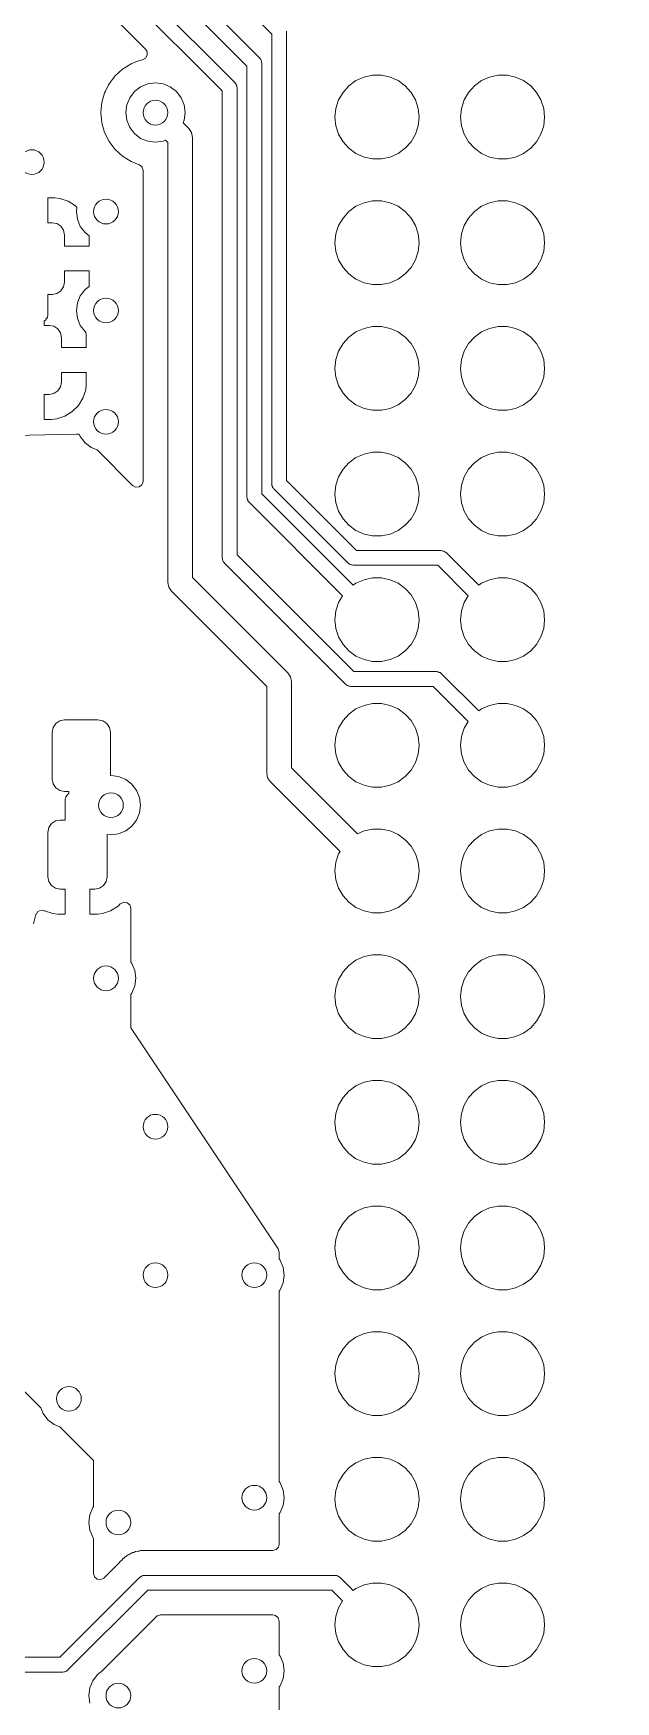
# Model space of a CAD drawing. Header units: millimetres. Extents: x 0 to 594, y 0 to 420.
# Drawn here: x 468.1 to 491.6, y 209 to 276.4 of the extents above; entities that cross this region are included whole.
import ezdxf

# ---------------------------------------------------------------- set-up
doc = ezdxf.new("R2010")
doc.units = ezdxf.units.MM
doc.linetypes.add('K5LT32768', pattern=[0])
picture_1 = doc.add_image_def('image2.png', size_in_pixel=(1000, 1000))

msp = doc.modelspace()

# ---------------------------------------------------------------- linework, layer by layer
at = {"color": 7, "linetype": 'K5LT32768', "lineweight": 18}
for p, q in [((477.225, 275.429), (471.225, 281.429)), ((472.189, 281.916), (477.713, 276.392)), ((470.889, 280.916), (476.713, 275.092)), ((476.225, 274.429), (471.125, 279.529)), ((470.789, 279.016), (475.713, 274.092)), ((472.614, 275.776), (470.447, 277.943)), ((477.713, 276.392), (477.713, 258.216)), ((478.313, 258.341), (478.313, 276.516)), ((471.681, 274.98), (472.028, 275.195)), ((472.028, 275.195), (472.218, 275.269)), ((472.218, 275.269), (472.408, 275.343)), ((472.408, 275.343), (472.484, 275.357)), ((472.484, 275.357), (472.609, 275.42)), ((472.609, 275.42), (472.679, 275.541)), ((472.673, 275.68), (472.614, 275.776)), ((472.679, 275.541), (472.673, 275.68)), ((477.245, 275.394), (477.225, 275.429)), ((477.273, 275.366), (477.245, 275.394)), ((477.283, 275.328), (477.273, 275.366)), ((477.303, 275.294), (477.283, 275.328)), ((477.303, 275.255), (477.303, 275.294)), ((477.313, 275.216), (477.303, 275.255)), ((477.313, 257.801), (477.313, 275.216)), ((471.134, 274.38), (471.38, 274.706)), ((471.38, 274.706), (471.681, 274.98)), ((476.713, 275.092), (476.713, 257.676)), ((481.448, 274.653), (481.123, 274.509)), ((481.796, 274.727), (481.448, 274.653)), ((482.151, 274.727), (481.796, 274.727)), ((482.499, 274.653), (482.151, 274.727)), ((482.823, 274.509), (482.499, 274.653)), ((486.528, 274.653), (486.203, 274.509)), ((486.876, 274.727), (486.528, 274.653)), ((487.231, 274.727), (486.876, 274.727)), ((487.579, 274.653), (487.231, 274.727)), ((487.903, 274.509), (487.579, 274.653)), ((470.84, 273.623), (470.952, 274.015)), ((470.952, 274.015), (470.987, 274.086)), ((470.987, 274.086), (471.115, 274.343)), ((471.115, 274.343), (471.134, 274.38)), ((472.165, 274.065), (471.974, 273.816)), ((472.413, 274.256), (472.165, 274.065)), ((472.703, 274.376), (472.413, 274.256)), ((473.013, 274.416), (472.703, 274.376)), ((473.324, 274.376), (473.013, 274.416)), ((473.613, 274.256), (473.324, 274.376)), ((473.862, 274.065), (473.613, 274.256)), ((474.052, 273.816), (473.862, 274.065)), ((475.713, 274.092), (475.713, 255.216)), ((476.245, 274.394), (476.225, 274.429)), ((476.273, 274.366), (476.245, 274.394)), ((476.283, 274.328), (476.273, 274.366)), ((476.303, 274.294), (476.283, 274.328)), ((476.303, 274.255), (476.303, 274.294)), ((476.313, 274.216), (476.303, 274.255)), ((476.313, 255.341), (476.313, 274.216)), ((480.598, 274.036), (480.42, 273.728)), ((480.836, 274.3), (480.598, 274.036)), ((481.123, 274.509), (480.836, 274.3)), ((483.111, 274.3), (482.823, 274.509)), ((483.349, 274.036), (483.111, 274.3)), ((483.526, 273.728), (483.349, 274.036)), ((485.678, 274.036), (485.5, 273.728)), ((485.916, 274.3), (485.678, 274.036)), ((486.203, 274.509), (485.916, 274.3)), ((488.191, 274.3), (487.903, 274.509)), ((488.429, 274.036), (488.191, 274.3)), ((488.606, 273.728), (488.429, 274.036)), ((470.803, 273.216), (470.84, 273.623)), ((470.84, 272.81), (470.803, 273.216)), ((471.854, 273.527), (471.813, 273.216)), ((471.813, 273.216), (471.854, 272.906)), ((471.974, 273.816), (471.854, 273.527)), ((474.172, 273.527), (474.052, 273.816)), ((474.213, 273.216), (474.172, 273.527)), ((474.172, 272.906), (474.213, 273.216)), ((480.31, 273.39), (480.273, 273.036)), ((480.42, 273.728), (480.31, 273.39)), ((483.636, 273.39), (483.526, 273.728)), ((483.673, 273.036), (483.636, 273.39)), ((485.39, 273.39), (485.353, 273.036)), ((485.5, 273.728), (485.39, 273.39)), ((488.716, 273.39), (488.606, 273.728)), ((488.753, 273.036), (488.716, 273.39)), ((470.952, 272.418), (470.84, 272.81)), ((471.854, 272.906), (471.974, 272.616)), ((471.974, 272.616), (472.165, 272.368)), ((474.131, 272.806), (474.172, 272.906)), ((474.367, 272.57), (474.131, 272.806)), ((474.475, 272.408), (474.367, 272.57)), ((480.273, 273.036), (480.31, 272.683)), ((480.31, 272.683), (480.42, 272.345)), ((483.526, 272.345), (483.636, 272.683)), ((483.636, 272.683), (483.673, 273.036)), ((485.353, 273.036), (485.39, 272.683)), ((485.39, 272.683), (485.5, 272.345)), ((488.606, 272.345), (488.716, 272.683)), ((488.716, 272.683), (488.753, 273.036)), ((471.134, 272.053), (470.952, 272.418)), ((471.38, 271.727), (471.134, 272.053)), ((472.165, 272.368), (472.413, 272.177)), ((472.413, 272.177), (472.703, 272.057)), ((472.703, 272.057), (473.013, 272.016)), ((473.013, 272.016), (473.324, 272.057)), ((473.324, 272.057), (473.424, 272.099)), ((473.424, 272.099), (473.513, 272.009)), ((473.513, 272.009), (473.513, 254.216)), ((474.513, 272.216), (474.475, 272.408)), ((474.513, 254.424), (474.513, 272.216)), ((480.42, 272.345), (480.598, 272.037)), ((480.598, 272.037), (480.836, 271.773)), ((483.111, 271.773), (483.349, 272.037)), ((483.349, 272.037), (483.526, 272.345)), ((485.5, 272.345), (485.678, 272.037)), ((485.678, 272.037), (485.916, 271.773)), ((488.191, 271.773), (488.429, 272.037)), ((488.429, 272.037), (488.606, 272.345)), ((471.681, 271.453), (471.38, 271.727)), ((472.028, 271.238), (471.681, 271.453)), ((472.354, 271.112), (472.028, 271.238)), ((480.836, 271.773), (481.123, 271.564)), ((481.123, 271.564), (481.448, 271.42)), ((481.448, 271.42), (481.796, 271.346)), ((481.796, 271.346), (482.151, 271.346)), ((482.151, 271.346), (482.499, 271.42)), ((482.499, 271.42), (482.823, 271.564)), ((482.823, 271.564), (483.111, 271.773)), ((485.916, 271.773), (486.203, 271.564)), ((486.203, 271.564), (486.528, 271.42)), ((486.528, 271.42), (486.876, 271.346)), ((486.876, 271.346), (487.231, 271.346)), ((487.231, 271.346), (487.579, 271.42)), ((487.579, 271.42), (487.903, 271.564)), ((487.903, 271.564), (488.191, 271.773)), ((472.367, 271.106), (472.354, 271.112)), ((472.473, 271.014), (472.367, 271.106)), ((472.512, 270.88), (472.473, 271.014)), ((472.512, 267.816), (472.512, 270.88)), ((468.663, 268.766), (468.663, 269.766)), ((468.663, 269.766), (468.938, 269.766)), ((468.938, 269.766), (469.144, 269.746)), ((469.144, 269.746), (469.476, 269.635)), ((469.476, 269.635), (469.775, 269.451)), ((469.775, 269.451), (469.836, 269.39)), ((469.836, 269.39), (469.813, 269.216)), ((469.813, 269.216), (469.854, 268.906)), ((480.836, 269.22), (480.598, 268.956)), ((481.123, 269.429), (480.836, 269.22)), ((481.448, 269.573), (481.123, 269.429)), ((481.796, 269.647), (481.448, 269.573)), ((482.151, 269.647), (481.796, 269.647)), ((482.499, 269.573), (482.151, 269.647)), ((482.823, 269.429), (482.499, 269.573)), ((483.111, 269.22), (482.823, 269.429)), ((483.349, 268.956), (483.111, 269.22)), ((485.916, 269.22), (485.678, 268.956)), ((486.203, 269.429), (485.916, 269.22)), ((486.528, 269.573), (486.203, 269.429)), ((486.876, 269.647), (486.528, 269.573)), ((487.231, 269.647), (486.876, 269.647)), ((487.579, 269.573), (487.231, 269.647)), ((487.903, 269.429), (487.579, 269.573)), ((488.191, 269.22), (487.903, 269.429)), ((488.429, 268.956), (488.191, 269.22)), ((468.838, 268.766), (468.663, 268.766)), ((469.03, 268.728), (468.838, 268.766)), ((469.192, 268.62), (469.03, 268.728)), ((469.3, 268.458), (469.192, 268.62)), ((469.338, 268.266), (469.3, 268.458)), ((469.854, 268.906), (469.974, 268.616)), ((469.974, 268.616), (470.165, 268.368)), ((480.42, 268.648), (480.31, 268.31)), ((480.598, 268.956), (480.42, 268.648)), ((483.526, 268.648), (483.349, 268.956)), ((483.636, 268.31), (483.526, 268.648)), ((485.5, 268.648), (485.39, 268.31)), ((485.678, 268.956), (485.5, 268.648)), ((488.606, 268.648), (488.429, 268.956)), ((488.716, 268.31), (488.606, 268.648)), ((469.338, 267.816), (469.338, 268.266)), ((470.338, 267.816), (469.338, 267.816)), ((470.165, 268.368), (470.338, 268.235)), ((470.338, 268.235), (470.338, 267.816)), ((472.512, 266.816), (472.512, 267.816)), ((480.31, 268.31), (480.273, 267.956)), ((480.273, 267.956), (480.31, 267.603)), ((483.673, 267.956), (483.636, 268.31)), ((483.636, 267.603), (483.673, 267.956)), ((485.39, 268.31), (485.353, 267.956)), ((485.353, 267.956), (485.39, 267.603)), ((488.753, 267.956), (488.716, 268.31)), ((488.716, 267.603), (488.753, 267.956)), ((480.31, 267.603), (480.42, 267.265)), ((480.42, 267.265), (480.598, 266.957)), ((483.349, 266.957), (483.526, 267.265)), ((483.526, 267.265), (483.636, 267.603)), ((485.39, 267.603), (485.5, 267.265)), ((485.5, 267.265), (485.678, 266.957)), ((488.429, 266.957), (488.606, 267.265)), ((488.606, 267.265), (488.716, 267.603)), ((469.338, 266.366), (469.338, 266.816)), ((469.338, 266.816), (470.338, 266.816)), ((470.338, 266.816), (470.338, 266.267)), ((472.512, 262.716), (472.512, 266.816)), ((480.598, 266.957), (480.836, 266.693)), ((480.836, 266.693), (481.123, 266.484)), ((481.123, 266.484), (481.448, 266.34)), ((482.499, 266.34), (482.823, 266.484)), ((482.823, 266.484), (483.111, 266.693)), ((483.111, 266.693), (483.349, 266.957)), ((485.678, 266.957), (485.916, 266.693)), ((485.916, 266.693), (486.203, 266.484)), ((486.203, 266.484), (486.528, 266.34)), ((487.579, 266.34), (487.903, 266.484)), ((487.903, 266.484), (488.191, 266.693)), ((488.191, 266.693), (488.429, 266.957)), ((468.663, 265.034), (468.663, 265.866)), ((468.663, 265.866), (468.838, 265.866)), ((468.838, 265.866), (469.03, 265.905)), ((469.03, 265.905), (469.192, 266.013)), ((469.192, 266.013), (469.3, 266.175)), ((469.3, 266.175), (469.338, 266.366)), ((469.974, 265.816), (469.854, 265.527)), ((470.165, 266.065), (469.974, 265.816)), ((470.331, 266.192), (470.165, 266.065)), ((470.338, 266.267), (470.331, 266.192)), ((481.448, 266.34), (481.796, 266.266)), ((481.796, 266.266), (482.151, 266.266)), ((482.151, 266.266), (482.499, 266.34)), ((486.528, 266.34), (486.876, 266.266)), ((486.876, 266.266), (487.231, 266.266)), ((487.231, 266.266), (487.579, 266.34)), ((469.854, 265.527), (469.813, 265.216)), ((469.813, 265.216), (469.854, 264.906)), ((468.513, 264.786), (468.586, 264.859)), ((468.513, 264.616), (468.513, 264.786)), ((468.713, 264.616), (468.513, 264.616)), ((468.582, 264.863), (468.641, 264.931)), ((468.586, 264.859), (468.582, 264.863)), ((468.641, 264.931), (468.663, 265.034)), ((468.905, 264.578), (468.713, 264.616)), ((469.067, 264.47), (468.905, 264.578)), ((469.175, 264.308), (469.067, 264.47)), ((469.854, 264.906), (469.974, 264.616)), ((469.974, 264.616), (470.165, 264.368)), ((481.448, 264.493), (481.123, 264.349)), ((481.796, 264.567), (481.448, 264.493)), ((482.151, 264.567), (481.796, 264.567)), ((482.499, 264.493), (482.151, 264.567)), ((482.823, 264.349), (482.499, 264.493)), ((486.528, 264.493), (486.203, 264.349)), ((486.876, 264.567), (486.528, 264.493)), ((487.231, 264.567), (486.876, 264.567)), ((487.579, 264.493), (487.231, 264.567)), ((487.903, 264.349), (487.579, 264.493)), ((469.213, 264.116), (469.175, 264.308)), ((469.213, 263.716), (469.213, 264.116)), ((470.165, 264.368), (470.201, 264.34)), ((470.201, 264.34), (470.213, 264.216)), ((470.213, 264.216), (470.213, 263.716)), ((480.598, 263.876), (480.42, 263.568)), ((480.836, 264.14), (480.598, 263.876)), ((481.123, 264.349), (480.836, 264.14)), ((483.111, 264.14), (482.823, 264.349)), ((483.349, 263.876), (483.111, 264.14)), ((483.526, 263.568), (483.349, 263.876)), ((485.678, 263.876), (485.5, 263.568)), ((485.916, 264.14), (485.678, 263.876)), ((486.203, 264.349), (485.916, 264.14)), ((488.191, 264.14), (487.903, 264.349)), ((488.429, 263.876), (488.191, 264.14)), ((488.606, 263.568), (488.429, 263.876)), ((470.213, 263.716), (469.213, 263.716)), ((480.31, 263.23), (480.273, 262.876)), ((480.42, 263.568), (480.31, 263.23)), ((483.636, 263.23), (483.526, 263.568)), ((483.673, 262.876), (483.636, 263.23)), ((485.39, 263.23), (485.353, 262.876)), ((485.5, 263.568), (485.39, 263.23)), ((488.716, 263.23), (488.606, 263.568)), ((488.753, 262.876), (488.716, 263.23)), ((469.213, 262.316), (469.213, 262.716)), ((469.213, 262.716), (470.213, 262.716)), ((470.213, 262.716), (470.213, 262.217)), ((472.512, 258.316), (472.512, 262.716)), ((480.273, 262.876), (480.31, 262.523)), ((480.31, 262.523), (480.42, 262.185)), ((483.526, 262.185), (483.636, 262.523)), ((483.636, 262.523), (483.673, 262.876)), ((485.353, 262.876), (485.39, 262.523)), ((485.39, 262.523), (485.5, 262.185)), ((488.606, 262.185), (488.716, 262.523)), ((488.716, 262.523), (488.753, 262.876)), ((468.513, 260.816), (468.513, 261.816)), ((468.513, 261.816), (468.713, 261.816)), ((468.713, 261.816), (468.905, 261.855)), ((468.905, 261.855), (469.067, 261.963)), ((469.067, 261.963), (469.175, 262.125)), ((469.175, 262.125), (469.213, 262.316)), ((470.192, 262.011), (470.082, 261.678)), ((470.213, 262.217), (470.192, 262.011)), ((480.42, 262.185), (480.598, 261.877)), ((480.598, 261.877), (480.836, 261.613)), ((483.111, 261.613), (483.349, 261.877)), ((483.349, 261.877), (483.526, 262.185)), ((485.5, 262.185), (485.678, 261.877)), ((485.678, 261.877), (485.916, 261.613)), ((488.191, 261.613), (488.429, 261.877)), ((488.429, 261.877), (488.606, 262.185)), ((469.65, 261.132), (469.351, 260.948)), ((469.898, 261.38), (469.65, 261.132)), ((470.082, 261.678), (469.898, 261.38)), ((480.836, 261.613), (481.123, 261.404)), ((481.123, 261.404), (481.448, 261.26)), ((481.448, 261.26), (481.796, 261.186)), ((481.796, 261.186), (482.151, 261.186)), ((482.151, 261.186), (482.499, 261.26)), ((482.499, 261.26), (482.823, 261.404)), ((482.823, 261.404), (483.111, 261.613)), ((485.916, 261.613), (486.203, 261.404)), ((486.203, 261.404), (486.528, 261.26)), ((486.528, 261.26), (486.876, 261.186)), ((486.876, 261.186), (487.231, 261.186)), ((487.231, 261.186), (487.579, 261.26)), ((487.579, 261.26), (487.903, 261.404)), ((487.903, 261.404), (488.191, 261.613)), ((468.813, 260.816), (468.513, 260.816)), ((469.019, 260.837), (468.813, 260.816)), ((469.351, 260.948), (469.019, 260.837)), ((465.784, 260.135), (469.817, 260.213)), ((469.817, 260.213), (469.933, 260.215)), ((469.933, 260.215), (469.974, 260.116)), ((469.974, 260.116), (470.165, 259.868)), ((470.165, 259.868), (470.413, 259.677)), ((470.413, 259.677), (470.651, 259.579)), ((470.651, 259.579), (472.089, 258.141)), ((480.836, 259.06), (480.598, 258.796)), ((481.123, 259.269), (480.836, 259.06)), ((481.448, 259.413), (481.123, 259.269)), ((481.796, 259.487), (481.448, 259.413)), ((482.151, 259.487), (481.796, 259.487)), ((482.499, 259.413), (482.151, 259.487)), ((482.823, 259.269), (482.499, 259.413)), ((483.111, 259.06), (482.823, 259.269)), ((483.349, 258.796), (483.111, 259.06)), ((485.916, 259.06), (485.678, 258.796)), ((486.203, 259.269), (485.916, 259.06)), ((486.528, 259.413), (486.203, 259.269)), ((486.876, 259.487), (486.528, 259.413)), ((487.231, 259.487), (486.876, 259.487)), ((487.579, 259.413), (487.231, 259.487)), ((487.903, 259.269), (487.579, 259.413)), ((488.191, 259.06), (487.903, 259.269)), ((488.429, 258.796), (488.191, 259.06)), ((481.138, 255.516), (478.313, 258.341)), ((480.42, 258.488), (480.31, 258.15)), ((480.598, 258.796), (480.42, 258.488)), ((483.526, 258.488), (483.349, 258.796)), ((483.636, 258.15), (483.526, 258.488)), ((485.5, 258.488), (485.39, 258.15)), ((485.678, 258.796), (485.5, 258.488)), ((488.606, 258.488), (488.429, 258.796)), ((488.716, 258.15), (488.606, 258.488)), ((472.089, 258.141), (472.212, 258.074)), ((472.212, 258.074), (472.351, 258.084)), ((472.351, 258.084), (472.463, 258.168)), ((472.463, 258.168), (472.512, 258.299)), ((472.512, 258.299), (472.512, 258.316)), ((476.713, 257.676), (476.723, 257.638)), ((481.009, 254.105), (477.313, 257.801)), ((477.713, 258.216), (477.723, 258.178)), ((477.723, 258.178), (477.723, 258.139)), ((477.723, 258.139), (477.743, 258.105)), ((477.743, 258.105), (477.753, 258.066)), ((477.753, 258.066), (477.781, 258.039)), ((477.781, 258.039), (477.801, 258.004)), ((477.801, 258.004), (480.801, 255.004)), ((480.31, 258.15), (480.273, 257.796)), ((480.273, 257.796), (480.31, 257.443)), ((483.673, 257.796), (483.636, 258.15)), ((483.636, 257.443), (483.673, 257.796)), ((485.39, 258.15), (485.353, 257.796)), ((485.353, 257.796), (485.39, 257.443)), ((488.753, 257.796), (488.716, 258.15)), ((488.716, 257.443), (488.753, 257.796)), ((476.723, 257.638), (476.723, 257.599)), ((476.723, 257.599), (476.743, 257.565)), ((476.743, 257.565), (476.753, 257.526)), ((476.753, 257.526), (476.781, 257.499)), ((476.781, 257.499), (476.801, 257.464)), ((476.801, 257.464), (480.58, 253.685)), ((480.31, 257.443), (480.42, 257.105)), ((480.42, 257.105), (480.598, 256.797)), ((483.349, 256.797), (483.526, 257.105)), ((483.526, 257.105), (483.636, 257.443)), ((485.39, 257.443), (485.5, 257.105)), ((485.5, 257.105), (485.678, 256.797)), ((488.429, 256.797), (488.606, 257.105)), ((488.606, 257.105), (488.716, 257.443)), ((480.598, 256.797), (480.836, 256.533)), ((480.836, 256.533), (481.123, 256.324)), ((481.123, 256.324), (481.448, 256.18)), ((482.499, 256.18), (482.823, 256.324)), ((482.823, 256.324), (483.111, 256.533)), ((483.111, 256.533), (483.349, 256.797)), ((485.678, 256.797), (485.916, 256.533)), ((485.916, 256.533), (486.203, 256.324)), ((486.203, 256.324), (486.528, 256.18)), ((487.579, 256.18), (487.903, 256.324)), ((487.903, 256.324), (488.191, 256.533)), ((488.191, 256.533), (488.429, 256.797)), ((481.448, 256.18), (481.796, 256.106)), ((481.796, 256.106), (482.151, 256.106)), ((482.151, 256.106), (482.499, 256.18)), ((486.528, 256.18), (486.876, 256.106)), ((486.876, 256.106), (487.231, 256.106)), ((487.231, 256.106), (487.579, 256.18)), ((475.713, 255.216), (475.723, 255.178)), ((475.723, 255.178), (475.723, 255.139)), ((475.723, 255.139), (475.743, 255.105)), ((475.743, 255.105), (475.753, 255.066)), ((475.753, 255.066), (475.781, 255.039)), ((475.781, 255.039), (475.801, 255.004)), ((475.801, 255.004), (480.701, 250.104)), ((481.038, 250.616), (476.313, 255.341)), ((480.801, 255.004), (480.835, 254.985)), ((480.835, 254.985), (480.863, 254.957)), ((484.553, 255.516), (481.138, 255.516)), ((484.591, 255.506), (484.553, 255.516)), ((484.631, 255.506), (484.591, 255.506)), ((484.665, 255.487), (484.631, 255.506)), ((484.703, 255.476), (484.665, 255.487)), ((484.731, 255.448), (484.703, 255.476)), ((484.765, 255.429), (484.731, 255.448)), ((486.089, 254.105), (484.765, 255.429)), ((478.367, 250.57), (474.513, 254.424)), ((480.863, 254.957), (480.901, 254.946)), ((480.901, 254.946), (480.936, 254.927)), ((480.936, 254.927), (480.975, 254.927)), ((480.975, 254.927), (481.013, 254.916)), ((481.013, 254.916), (484.429, 254.916)), ((481.448, 254.333), (481.123, 254.189)), ((481.796, 254.407), (481.448, 254.333)), ((482.151, 254.407), (481.796, 254.407)), ((482.499, 254.333), (482.151, 254.407)), ((482.823, 254.189), (482.499, 254.333)), ((484.429, 254.916), (485.66, 253.685)), ((486.528, 254.333), (486.203, 254.189)), ((486.876, 254.407), (486.528, 254.333)), ((487.231, 254.407), (486.876, 254.407)), ((487.579, 254.333), (487.231, 254.407)), ((487.903, 254.189), (487.579, 254.333)), ((473.513, 254.216), (473.551, 254.025)), ((473.551, 254.025), (473.66, 253.863)), ((473.66, 253.863), (477.513, 250.009)), ((480.58, 253.685), (480.42, 253.408)), ((481.123, 254.189), (481.009, 254.105)), ((483.111, 253.98), (482.823, 254.189)), ((483.349, 253.716), (483.111, 253.98)), ((483.526, 253.408), (483.349, 253.716)), ((485.66, 253.685), (485.5, 253.408)), ((486.203, 254.189), (486.089, 254.105)), ((488.191, 253.98), (487.903, 254.189)), ((488.429, 253.716), (488.191, 253.98)), ((488.606, 253.408), (488.429, 253.716)), ((480.31, 253.07), (480.273, 252.716)), ((480.42, 253.408), (480.31, 253.07)), ((483.636, 253.07), (483.526, 253.408)), ((483.673, 252.716), (483.636, 253.07)), ((485.39, 253.07), (485.353, 252.716)), ((485.5, 253.408), (485.39, 253.07)), ((488.716, 253.07), (488.606, 253.408)), ((488.753, 252.716), (488.716, 253.07)), ((480.273, 252.716), (480.31, 252.363)), ((480.31, 252.363), (480.42, 252.025)), ((483.526, 252.025), (483.636, 252.363)), ((483.636, 252.363), (483.673, 252.716)), ((485.353, 252.716), (485.39, 252.363)), ((485.39, 252.363), (485.5, 252.025)), ((488.606, 252.025), (488.716, 252.363)), ((488.716, 252.363), (488.753, 252.716)), ((480.42, 252.025), (480.598, 251.717)), ((480.598, 251.717), (480.836, 251.453)), ((483.111, 251.453), (483.349, 251.717)), ((483.349, 251.717), (483.526, 252.025)), ((485.5, 252.025), (485.678, 251.717)), ((485.678, 251.717), (485.916, 251.453)), ((488.191, 251.453), (488.429, 251.717)), ((488.429, 251.717), (488.606, 252.025)), ((480.836, 251.453), (481.123, 251.244)), ((481.123, 251.244), (481.448, 251.1)), ((481.448, 251.1), (481.796, 251.026)), ((481.796, 251.026), (482.151, 251.026)), ((482.151, 251.026), (482.499, 251.1)), ((482.499, 251.1), (482.823, 251.244)), ((482.823, 251.244), (483.111, 251.453)), ((485.916, 251.453), (486.203, 251.244)), ((486.203, 251.244), (486.528, 251.1)), ((486.528, 251.1), (486.876, 251.026)), ((486.876, 251.026), (487.231, 251.026)), ((487.231, 251.026), (487.579, 251.1)), ((487.579, 251.1), (487.903, 251.244)), ((487.903, 251.244), (488.191, 251.453)), ((478.475, 250.408), (478.367, 250.57)), ((478.513, 250.216), (478.475, 250.408)), ((484.373, 250.616), (481.038, 250.616)), ((484.411, 250.606), (484.373, 250.616)), ((484.451, 250.606), (484.411, 250.606)), ((484.485, 250.587), (484.451, 250.606)), ((484.523, 250.576), (484.485, 250.587)), ((484.551, 250.548), (484.523, 250.576)), ((484.585, 250.529), (484.551, 250.548)), ((486.089, 249.025), (484.585, 250.529)), ((477.513, 250.009), (477.513, 246.517)), ((478.513, 246.724), (478.513, 250.216)), ((480.701, 250.104), (480.735, 250.085)), ((480.735, 250.085), (480.763, 250.057)), ((480.763, 250.057), (480.801, 250.046)), ((480.801, 250.046), (480.836, 250.027)), ((480.836, 250.027), (480.875, 250.027)), ((480.875, 250.027), (480.913, 250.016)), ((480.913, 250.016), (484.249, 250.016)), ((484.249, 250.016), (485.66, 248.605)), ((480.836, 248.9), (480.598, 248.636)), ((481.123, 249.109), (480.836, 248.9)), ((481.448, 249.253), (481.123, 249.109)), ((481.796, 249.327), (481.448, 249.253)), ((482.151, 249.327), (481.796, 249.327)), ((482.499, 249.253), (482.151, 249.327)), ((482.823, 249.109), (482.499, 249.253)), ((483.111, 248.9), (482.823, 249.109)), ((483.349, 248.636), (483.111, 248.9)), ((486.203, 249.109), (486.089, 249.025)), ((486.528, 249.253), (486.203, 249.109)), ((486.876, 249.327), (486.528, 249.253)), ((487.231, 249.327), (486.876, 249.327)), ((487.579, 249.253), (487.231, 249.327)), ((487.903, 249.109), (487.579, 249.253)), ((488.191, 248.9), (487.903, 249.109)), ((488.429, 248.636), (488.191, 248.9)), ((468.876, 248.358), (468.838, 248.166)), ((468.985, 248.52), (468.876, 248.358)), ((469.147, 248.628), (468.985, 248.52)), ((469.338, 248.666), (469.147, 248.628)), ((470.688, 248.666), (469.338, 248.666)), ((470.88, 248.628), (470.688, 248.666)), ((471.042, 248.52), (470.88, 248.628)), ((471.15, 248.358), (471.042, 248.52)), ((471.188, 248.166), (471.15, 248.358)), ((480.42, 248.328), (480.31, 247.99)), ((480.598, 248.636), (480.42, 248.328)), ((483.526, 248.328), (483.349, 248.636)), ((483.636, 247.99), (483.526, 248.328)), ((485.5, 248.328), (485.39, 247.99)), ((485.66, 248.605), (485.5, 248.328)), ((488.606, 248.328), (488.429, 248.636)), ((488.716, 247.99), (488.606, 248.328)), ((468.838, 248.166), (468.838, 246.266)), ((471.188, 246.413), (471.188, 248.166)), ((480.31, 247.99), (480.273, 247.636)), ((480.273, 247.636), (480.31, 247.283)), ((483.673, 247.636), (483.636, 247.99)), ((483.636, 247.283), (483.673, 247.636)), ((485.39, 247.99), (485.353, 247.636)), ((485.353, 247.636), (485.39, 247.283)), ((488.753, 247.636), (488.716, 247.99)), ((488.716, 247.283), (488.753, 247.636)), ((480.31, 247.283), (480.42, 246.945)), ((480.42, 246.945), (480.598, 246.637)), ((483.349, 246.637), (483.526, 246.945)), ((483.526, 246.945), (483.636, 247.283)), ((485.39, 247.283), (485.5, 246.945)), ((485.5, 246.945), (485.678, 246.637)), ((488.429, 246.637), (488.606, 246.945)), ((488.606, 246.945), (488.716, 247.283)), ((468.838, 246.266), (468.876, 246.075)), ((471.213, 246.416), (471.188, 246.413)), ((471.524, 246.376), (471.213, 246.416)), ((471.813, 246.256), (471.524, 246.376)), ((472.062, 246.065), (471.813, 246.256)), ((477.513, 246.516), (477.551, 246.325)), ((477.551, 246.325), (477.66, 246.163)), ((481.182, 244.055), (478.513, 246.724)), ((480.598, 246.637), (480.836, 246.373)), ((480.836, 246.373), (481.123, 246.164)), ((482.823, 246.164), (483.111, 246.373)), ((483.111, 246.373), (483.349, 246.637)), ((485.678, 246.637), (485.916, 246.373)), ((485.916, 246.373), (486.203, 246.164)), ((487.903, 246.164), (488.191, 246.373)), ((488.191, 246.373), (488.429, 246.637)), ((468.876, 246.075), (468.985, 245.913)), ((468.985, 245.913), (469.147, 245.805)), ((469.147, 245.805), (469.338, 245.766)), ((469.338, 245.766), (469.513, 245.766)), ((469.386, 245.552), (469.363, 245.448)), ((469.445, 245.62), (469.386, 245.552)), ((469.513, 245.696), (469.441, 245.624)), ((469.441, 245.624), (469.445, 245.62)), ((469.513, 245.766), (469.513, 245.696)), ((472.252, 245.816), (472.062, 246.065)), ((472.372, 245.527), (472.252, 245.816)), ((472.413, 245.216), (472.372, 245.527)), ((477.66, 246.163), (480.477, 243.346)), ((481.123, 246.164), (481.448, 246.02)), ((481.448, 246.02), (481.796, 245.946)), ((481.796, 245.946), (482.151, 245.946)), ((482.151, 245.946), (482.499, 246.02)), ((482.499, 246.02), (482.823, 246.164)), ((486.203, 246.164), (486.528, 246.02)), ((486.528, 246.02), (486.876, 245.946)), ((486.876, 245.946), (487.231, 245.946)), ((487.231, 245.946), (487.579, 246.02)), ((487.579, 246.02), (487.903, 246.164)), ((469.363, 245.448), (469.363, 244.616)), ((472.252, 244.616), (472.372, 244.906)), ((472.372, 244.906), (472.413, 245.216)), ((468.701, 244.308), (468.663, 244.116)), ((468.81, 244.47), (468.701, 244.308)), ((468.972, 244.578), (468.81, 244.47)), ((469.163, 244.616), (468.972, 244.578)), ((469.363, 244.616), (469.163, 244.616)), ((471.524, 244.057), (471.813, 244.177)), ((471.813, 244.177), (472.062, 244.368)), ((472.062, 244.368), (472.252, 244.616)), ((481.448, 244.173), (481.182, 244.055)), ((481.796, 244.247), (481.448, 244.173)), ((482.151, 244.247), (481.796, 244.247)), ((482.499, 244.173), (482.151, 244.247)), ((482.823, 244.029), (482.499, 244.173)), ((486.528, 244.173), (486.203, 244.029)), ((486.876, 244.247), (486.528, 244.173)), ((487.231, 244.247), (486.876, 244.247)), ((487.579, 244.173), (487.231, 244.247)), ((487.903, 244.029), (487.579, 244.173)), ((468.663, 244.116), (468.663, 242.316)), ((471.063, 242.316), (471.063, 244.036)), ((471.063, 244.036), (471.213, 244.016)), ((471.213, 244.016), (471.524, 244.057)), ((483.111, 243.82), (482.823, 244.029)), ((483.349, 243.556), (483.111, 243.82)), ((483.526, 243.248), (483.349, 243.556)), ((485.678, 243.556), (485.5, 243.248)), ((485.916, 243.82), (485.678, 243.556)), ((486.203, 244.029), (485.916, 243.82)), ((488.191, 243.82), (487.903, 244.029)), ((488.429, 243.556), (488.191, 243.82)), ((488.606, 243.248), (488.429, 243.556)), ((480.31, 242.91), (480.273, 242.556)), ((480.42, 243.248), (480.31, 242.91)), ((480.477, 243.346), (480.42, 243.248)), ((483.636, 242.91), (483.526, 243.248)), ((483.673, 242.556), (483.636, 242.91)), ((485.39, 242.91), (485.353, 242.556)), ((485.5, 243.248), (485.39, 242.91)), ((488.716, 242.91), (488.606, 243.248)), ((488.753, 242.556), (488.716, 242.91)), ((468.663, 242.316), (468.701, 242.125)), ((471.025, 242.125), (471.063, 242.316)), ((480.273, 242.556), (480.31, 242.203)), ((480.31, 242.203), (480.42, 241.865)), ((483.526, 241.865), (483.636, 242.203)), ((483.636, 242.203), (483.673, 242.556)), ((485.353, 242.556), (485.39, 242.203)), ((485.39, 242.203), (485.5, 241.865)), ((488.606, 241.865), (488.716, 242.203)), ((488.716, 242.203), (488.753, 242.556)), ((468.701, 242.125), (468.81, 241.963)), ((468.81, 241.963), (468.972, 241.855)), ((468.972, 241.855), (469.163, 241.816)), ((469.163, 241.816), (469.363, 241.816)), ((469.363, 241.816), (469.363, 240.816)), ((470.363, 240.816), (470.363, 241.816)), ((470.363, 241.816), (470.563, 241.816)), ((470.563, 241.816), (470.755, 241.855)), ((470.755, 241.855), (470.917, 241.963)), ((470.917, 241.963), (471.025, 242.125)), ((480.42, 241.865), (480.598, 241.557)), ((480.598, 241.557), (480.836, 241.293)), ((483.111, 241.293), (483.349, 241.557)), ((483.349, 241.557), (483.526, 241.865)), ((485.5, 241.865), (485.678, 241.557)), ((485.678, 241.557), (485.916, 241.293)), ((488.191, 241.293), (488.429, 241.557)), ((488.429, 241.557), (488.606, 241.865)), ((468.182, 240.795), (468.181, 240.791)), ((468.258, 240.912), (468.182, 240.795)), ((468.386, 240.969), (468.258, 240.912)), ((468.511, 240.95), (468.386, 240.969)), ((468.523, 240.948), (468.511, 240.952)), ((468.511, 240.952), (468.511, 240.95)), ((468.524, 240.948), (468.523, 240.948)), ((468.525, 240.948), (468.524, 240.948)), ((468.858, 240.837), (468.525, 240.948)), ((469.063, 240.816), (468.858, 240.837)), ((469.363, 240.816), (469.063, 240.816)), ((470.663, 240.816), (470.363, 240.816)), ((470.869, 240.837), (470.663, 240.816)), ((471.201, 240.948), (470.869, 240.837)), ((471.5, 241.132), (471.201, 240.948)), ((471.59, 241.222), (471.5, 241.132)), ((471.603, 241.234), (471.59, 241.222)), ((471.73, 241.292), (471.603, 241.234)), ((471.868, 241.272), (471.73, 241.292)), ((471.974, 241.181), (471.868, 241.272)), ((472.013, 241.046), (471.974, 241.181)), ((472.013, 238.868), (472.013, 241.046)), ((480.836, 241.293), (481.123, 241.084)), ((481.123, 241.084), (481.448, 240.94)), ((481.448, 240.94), (481.796, 240.866)), ((481.796, 240.866), (482.151, 240.866)), ((482.151, 240.866), (482.499, 240.94)), ((482.499, 240.94), (482.823, 241.084)), ((482.823, 241.084), (483.111, 241.293)), ((485.916, 241.293), (486.203, 241.084)), ((486.203, 241.084), (486.528, 240.94)), ((486.528, 240.94), (486.876, 240.866)), ((486.876, 240.866), (487.231, 240.866)), ((487.231, 240.866), (487.579, 240.94)), ((487.579, 240.94), (487.903, 241.084)), ((487.903, 241.084), (488.191, 241.293)), ((468.181, 240.791), (468.074, 240.418)), ((472.052, 238.816), (472.013, 238.868)), ((472.172, 238.527), (472.052, 238.816)), ((481.123, 238.949), (480.836, 238.74)), ((481.448, 239.093), (481.123, 238.949)), ((481.796, 239.167), (481.448, 239.093)), ((482.151, 239.167), (481.796, 239.167)), ((482.499, 239.093), (482.151, 239.167)), ((482.823, 238.949), (482.499, 239.093)), ((483.111, 238.74), (482.823, 238.949)), ((486.203, 238.949), (485.916, 238.74)), ((486.528, 239.093), (486.203, 238.949)), ((486.876, 239.167), (486.528, 239.093)), ((487.231, 239.167), (486.876, 239.167)), ((487.579, 239.093), (487.231, 239.167)), ((487.903, 238.949), (487.579, 239.093)), ((488.191, 238.74), (487.903, 238.949)), ((472.213, 238.216), (472.172, 238.527)), ((472.172, 237.906), (472.213, 238.216)), ((480.42, 238.168), (480.31, 237.83)), ((480.598, 238.476), (480.42, 238.168)), ((480.836, 238.74), (480.598, 238.476)), ((483.349, 238.476), (483.111, 238.74)), ((483.526, 238.168), (483.349, 238.476)), ((483.636, 237.83), (483.526, 238.168)), ((485.5, 238.168), (485.39, 237.83)), ((485.678, 238.476), (485.5, 238.168)), ((485.916, 238.74), (485.678, 238.476)), ((488.429, 238.476), (488.191, 238.74)), ((488.606, 238.168), (488.429, 238.476)), ((488.716, 237.83), (488.606, 238.168)), ((472.013, 237.565), (472.052, 237.616)), ((472.013, 236.216), (472.013, 237.565)), ((472.052, 237.616), (472.172, 237.906)), ((480.31, 237.83), (480.273, 237.476)), ((480.273, 237.476), (480.31, 237.123)), ((483.673, 237.476), (483.636, 237.83)), ((483.636, 237.123), (483.673, 237.476)), ((485.39, 237.83), (485.353, 237.476)), ((485.353, 237.476), (485.39, 237.123)), ((488.753, 237.476), (488.716, 237.83)), ((488.716, 237.123), (488.753, 237.476)), ((480.31, 237.123), (480.42, 236.785)), ((480.42, 236.785), (480.598, 236.477)), ((483.349, 236.477), (483.526, 236.785)), ((483.526, 236.785), (483.636, 237.123)), ((485.39, 237.123), (485.5, 236.785)), ((485.5, 236.785), (485.678, 236.477)), ((488.429, 236.477), (488.606, 236.785)), ((488.606, 236.785), (488.716, 237.123)), ((477.972, 227.279), (472.013, 236.216)), ((480.598, 236.477), (480.836, 236.213)), ((480.836, 236.213), (481.123, 236.004)), ((482.823, 236.004), (483.111, 236.213)), ((483.111, 236.213), (483.349, 236.477)), ((485.678, 236.477), (485.916, 236.213)), ((485.916, 236.213), (486.203, 236.004)), ((487.903, 236.004), (488.191, 236.213)), ((488.191, 236.213), (488.429, 236.477)), ((481.123, 236.004), (481.448, 235.86)), ((481.448, 235.86), (481.796, 235.786)), ((481.796, 235.786), (482.151, 235.786)), ((482.151, 235.786), (482.499, 235.86)), ((482.499, 235.86), (482.823, 236.004)), ((486.203, 236.004), (486.528, 235.86)), ((486.528, 235.86), (486.876, 235.786)), ((486.876, 235.786), (487.231, 235.786)), ((487.231, 235.786), (487.579, 235.86)), ((487.579, 235.86), (487.903, 236.004)), ((481.796, 234.087), (481.448, 234.013)), ((482.151, 234.087), (481.796, 234.087)), ((482.499, 234.013), (482.151, 234.087)), ((486.876, 234.087), (486.528, 234.013)), ((487.231, 234.087), (486.876, 234.087)), ((487.579, 234.013), (487.231, 234.087)), ((480.598, 233.396), (480.42, 233.088)), ((480.836, 233.66), (480.598, 233.396)), ((481.123, 233.869), (480.836, 233.66)), ((481.448, 234.013), (481.123, 233.869)), ((482.823, 233.869), (482.499, 234.013)), ((483.111, 233.66), (482.823, 233.869)), ((483.349, 233.396), (483.111, 233.66)), ((483.526, 233.088), (483.349, 233.396)), ((485.678, 233.396), (485.5, 233.088)), ((485.916, 233.66), (485.678, 233.396)), ((486.203, 233.869), (485.916, 233.66)), ((486.528, 234.013), (486.203, 233.869)), ((487.903, 233.869), (487.579, 234.013)), ((488.191, 233.66), (487.903, 233.869)), ((488.429, 233.396), (488.191, 233.66)), ((488.606, 233.088), (488.429, 233.396)), ((480.31, 232.75), (480.273, 232.396)), ((480.42, 233.088), (480.31, 232.75)), ((483.636, 232.75), (483.526, 233.088)), ((483.673, 232.396), (483.636, 232.75)), ((485.39, 232.75), (485.353, 232.396)), ((485.5, 233.088), (485.39, 232.75)), ((488.716, 232.75), (488.606, 233.088)), ((488.753, 232.396), (488.716, 232.75)), ((480.273, 232.396), (480.31, 232.043)), ((480.31, 232.043), (480.42, 231.705)), ((483.526, 231.705), (483.636, 232.043)), ((483.636, 232.043), (483.673, 232.396)), ((485.353, 232.396), (485.39, 232.043)), ((485.39, 232.043), (485.5, 231.705)), ((488.606, 231.705), (488.716, 232.043)), ((488.716, 232.043), (488.753, 232.396)), ((480.42, 231.705), (480.598, 231.397)), ((480.598, 231.397), (480.836, 231.133)), ((483.111, 231.133), (483.349, 231.397)), ((483.349, 231.397), (483.526, 231.705)), ((485.5, 231.705), (485.678, 231.397)), ((485.678, 231.397), (485.916, 231.133)), ((488.191, 231.133), (488.429, 231.397)), ((488.429, 231.397), (488.606, 231.705)), ((480.836, 231.133), (481.123, 230.924)), ((481.123, 230.924), (481.448, 230.78)), ((481.448, 230.78), (481.796, 230.706)), ((481.796, 230.706), (482.151, 230.706)), ((482.151, 230.706), (482.499, 230.78)), ((482.499, 230.78), (482.823, 230.924)), ((482.823, 230.924), (483.111, 231.133)), ((485.916, 231.133), (486.203, 230.924)), ((486.203, 230.924), (486.528, 230.78)), ((486.528, 230.78), (486.876, 230.706)), ((486.876, 230.706), (487.231, 230.706)), ((487.231, 230.706), (487.579, 230.78)), ((487.579, 230.78), (487.903, 230.924)), ((487.903, 230.924), (488.191, 231.133)), ((481.123, 228.789), (480.836, 228.58)), ((481.448, 228.933), (481.123, 228.789)), ((481.796, 229.007), (481.448, 228.933)), ((482.151, 229.007), (481.796, 229.007)), ((482.499, 228.933), (482.151, 229.007)), ((482.823, 228.789), (482.499, 228.933)), ((483.111, 228.58), (482.823, 228.789)), ((486.203, 228.789), (485.916, 228.58)), ((486.528, 228.933), (486.203, 228.789)), ((486.876, 229.007), (486.528, 228.933)), ((487.231, 229.007), (486.876, 229.007)), ((487.579, 228.933), (487.231, 229.007)), ((487.903, 228.789), (487.579, 228.933)), ((488.191, 228.58), (487.903, 228.789)), ((480.42, 228.008), (480.31, 227.67)), ((480.598, 228.316), (480.42, 228.008)), ((480.836, 228.58), (480.598, 228.316)), ((483.349, 228.316), (483.111, 228.58)), ((483.526, 228.008), (483.349, 228.316)), ((483.636, 227.67), (483.526, 228.008)), ((485.5, 228.008), (485.39, 227.67)), ((485.678, 228.316), (485.5, 228.008)), ((485.916, 228.58), (485.678, 228.316)), ((488.429, 228.316), (488.191, 228.58)), ((488.606, 228.008), (488.429, 228.316)), ((488.716, 227.67), (488.606, 228.008)), ((480.31, 227.67), (480.273, 227.316)), ((480.273, 227.316), (480.31, 226.963)), ((483.673, 227.316), (483.636, 227.67)), ((483.636, 226.963), (483.673, 227.316)), ((485.39, 227.67), (485.353, 227.316)), ((485.353, 227.316), (485.39, 226.963)), ((488.753, 227.316), (488.716, 227.67)), ((488.716, 226.963), (488.753, 227.316)), ((477.974, 227.275), (477.972, 227.279)), ((478.013, 227.141), (477.974, 227.275)), ((478.013, 226.868), (478.013, 227.141)), ((478.052, 226.816), (478.013, 226.868)), ((478.172, 226.527), (478.052, 226.816)), ((480.31, 226.963), (480.42, 226.625)), ((483.526, 226.625), (483.636, 226.963)), ((485.39, 226.963), (485.5, 226.625)), ((488.606, 226.625), (488.716, 226.963)), ((478.213, 226.216), (478.172, 226.527)), ((478.172, 225.906), (478.213, 226.216)), ((480.42, 226.625), (480.598, 226.317)), ((480.598, 226.317), (480.836, 226.053)), ((480.836, 226.053), (481.123, 225.844)), ((482.823, 225.844), (483.111, 226.053)), ((483.111, 226.053), (483.349, 226.317)), ((483.349, 226.317), (483.526, 226.625)), ((485.5, 226.625), (485.678, 226.317)), ((485.678, 226.317), (485.916, 226.053)), ((485.916, 226.053), (486.203, 225.844)), ((487.903, 225.844), (488.191, 226.053)), ((488.191, 226.053), (488.429, 226.317)), ((488.429, 226.317), (488.606, 226.625)), ((478.013, 225.565), (478.052, 225.616)), ((478.013, 217.868), (478.013, 225.565)), ((478.052, 225.616), (478.172, 225.906)), ((481.123, 225.844), (481.448, 225.7)), ((481.448, 225.7), (481.796, 225.626)), ((481.796, 225.626), (482.151, 225.626)), ((482.151, 225.626), (482.499, 225.7)), ((482.499, 225.7), (482.823, 225.844)), ((486.203, 225.844), (486.528, 225.7)), ((486.528, 225.7), (486.876, 225.626)), ((486.876, 225.626), (487.231, 225.626)), ((487.231, 225.626), (487.579, 225.7)), ((487.579, 225.7), (487.903, 225.844)), ((464.651, 224.579), (468.376, 220.854)), ((480.836, 223.5), (480.598, 223.236)), ((481.123, 223.709), (480.836, 223.5)), ((481.448, 223.853), (481.123, 223.709)), ((481.796, 223.927), (481.448, 223.853)), ((482.151, 223.927), (481.796, 223.927)), ((482.499, 223.853), (482.151, 223.927)), ((482.823, 223.709), (482.499, 223.853)), ((483.111, 223.5), (482.823, 223.709)), ((483.349, 223.236), (483.111, 223.5)), ((485.916, 223.5), (485.678, 223.236)), ((486.203, 223.709), (485.916, 223.5)), ((486.528, 223.853), (486.203, 223.709)), ((486.876, 223.927), (486.528, 223.853)), ((487.231, 223.927), (486.876, 223.927)), ((487.579, 223.853), (487.231, 223.927)), ((487.903, 223.709), (487.579, 223.853)), ((488.191, 223.5), (487.903, 223.709)), ((488.429, 223.236), (488.191, 223.5)), ((480.31, 222.59), (480.273, 222.236)), ((480.42, 222.928), (480.31, 222.59)), ((480.598, 223.236), (480.42, 222.928)), ((483.526, 222.928), (483.349, 223.236)), ((483.636, 222.59), (483.526, 222.928)), ((483.673, 222.236), (483.636, 222.59)), ((485.39, 222.59), (485.353, 222.236)), ((485.5, 222.928), (485.39, 222.59)), ((485.678, 223.236), (485.5, 222.928)), ((488.606, 222.928), (488.429, 223.236)), ((488.716, 222.59), (488.606, 222.928)), ((488.753, 222.236), (488.716, 222.59)), ((480.273, 222.236), (480.31, 221.883)), ((483.636, 221.883), (483.673, 222.236)), ((485.353, 222.236), (485.39, 221.883)), ((488.716, 221.883), (488.753, 222.236)), ((480.31, 221.883), (480.42, 221.545)), ((480.42, 221.545), (480.598, 221.237)), ((480.598, 221.237), (480.836, 220.973)), ((483.111, 220.973), (483.349, 221.237)), ((483.349, 221.237), (483.526, 221.545)), ((483.526, 221.545), (483.636, 221.883)), ((485.39, 221.883), (485.5, 221.545)), ((485.5, 221.545), (485.678, 221.237)), ((485.678, 221.237), (485.916, 220.973)), ((488.191, 220.973), (488.429, 221.237)), ((488.429, 221.237), (488.606, 221.545)), ((488.606, 221.545), (488.716, 221.883)), ((468.376, 220.854), (468.474, 220.616)), ((468.474, 220.616), (468.665, 220.368)), ((480.836, 220.973), (481.123, 220.764)), ((481.123, 220.764), (481.448, 220.62)), ((481.448, 220.62), (481.796, 220.546)), ((482.151, 220.546), (482.499, 220.62)), ((482.499, 220.62), (482.823, 220.764)), ((482.823, 220.764), (483.111, 220.973)), ((485.916, 220.973), (486.203, 220.764)), ((486.203, 220.764), (486.528, 220.62)), ((486.528, 220.62), (486.876, 220.546)), ((487.231, 220.546), (487.579, 220.62)), ((487.579, 220.62), (487.903, 220.764)), ((487.903, 220.764), (488.191, 220.973)), ((468.665, 220.368), (468.913, 220.177)), ((468.913, 220.177), (469.151, 220.079)), ((469.151, 220.079), (470.513, 218.716)), ((481.796, 220.546), (482.151, 220.546)), ((486.876, 220.546), (487.231, 220.546)), ((470.513, 218.716), (470.513, 216.868)), ((481.123, 218.629), (480.836, 218.42)), ((481.448, 218.773), (481.123, 218.629)), ((481.796, 218.847), (481.448, 218.773)), ((482.151, 218.847), (481.796, 218.847)), ((482.499, 218.773), (482.151, 218.847)), ((482.823, 218.629), (482.499, 218.773)), ((483.111, 218.42), (482.823, 218.629)), ((486.203, 218.629), (485.916, 218.42)), ((486.528, 218.773), (486.203, 218.629)), ((486.876, 218.847), (486.528, 218.773)), ((487.231, 218.847), (486.876, 218.847)), ((487.579, 218.773), (487.231, 218.847)), ((487.903, 218.629), (487.579, 218.773)), ((488.191, 218.42), (487.903, 218.629)), ((478.052, 217.816), (478.013, 217.868)), ((480.598, 218.156), (480.42, 217.848)), ((480.836, 218.42), (480.598, 218.156)), ((483.349, 218.156), (483.111, 218.42)), ((483.526, 217.848), (483.349, 218.156)), ((485.678, 218.156), (485.5, 217.848)), ((485.916, 218.42), (485.678, 218.156)), ((488.429, 218.156), (488.191, 218.42)), ((488.606, 217.848), (488.429, 218.156)), ((478.172, 217.527), (478.052, 217.816)), ((478.213, 217.216), (478.172, 217.527)), ((478.172, 216.906), (478.213, 217.216)), ((480.31, 217.51), (480.273, 217.156)), ((480.42, 217.848), (480.31, 217.51)), ((483.636, 217.51), (483.526, 217.848)), ((483.673, 217.156), (483.636, 217.51)), ((485.39, 217.51), (485.353, 217.156)), ((485.5, 217.848), (485.39, 217.51)), ((488.716, 217.51), (488.606, 217.848)), ((488.753, 217.156), (488.716, 217.51)), ((470.354, 216.527), (470.313, 216.216)), ((470.474, 216.816), (470.354, 216.527)), ((470.513, 216.868), (470.474, 216.816)), ((478.013, 216.565), (478.052, 216.616)), ((478.013, 215.325), (478.013, 216.565)), ((478.052, 216.616), (478.172, 216.906)), ((480.273, 217.156), (480.31, 216.803)), ((480.31, 216.803), (480.42, 216.465)), ((483.526, 216.465), (483.636, 216.803)), ((483.636, 216.803), (483.673, 217.156)), ((485.353, 217.156), (485.39, 216.803)), ((485.39, 216.803), (485.5, 216.465)), ((488.606, 216.465), (488.716, 216.803)), ((488.716, 216.803), (488.753, 217.156)), ((470.313, 216.216), (470.354, 215.906)), ((470.354, 215.906), (470.474, 215.616)), ((480.42, 216.465), (480.598, 216.157)), ((480.598, 216.157), (480.836, 215.893)), ((480.836, 215.893), (481.123, 215.684)), ((482.823, 215.684), (483.111, 215.893)), ((483.111, 215.893), (483.349, 216.157)), ((483.349, 216.157), (483.526, 216.465)), ((485.5, 216.465), (485.678, 216.157)), ((485.678, 216.157), (485.916, 215.893)), ((485.916, 215.893), (486.203, 215.684)), ((487.903, 215.684), (488.191, 215.893)), ((488.191, 215.893), (488.429, 216.157)), ((488.429, 216.157), (488.606, 216.465)), ((470.474, 215.616), (470.513, 215.565)), ((470.513, 215.565), (470.513, 214.155)), ((477.899, 215.117), (477.991, 215.222)), ((477.991, 215.222), (478.013, 215.325)), ((481.123, 215.684), (481.448, 215.54)), ((481.448, 215.54), (481.796, 215.466)), ((481.796, 215.466), (482.151, 215.466)), ((482.151, 215.466), (482.499, 215.54)), ((482.499, 215.54), (482.823, 215.684)), ((486.203, 215.684), (486.528, 215.54)), ((486.528, 215.54), (486.876, 215.466)), ((486.876, 215.466), (487.231, 215.466)), ((487.231, 215.466), (487.579, 215.54)), ((487.579, 215.54), (487.903, 215.684)), ((470.937, 213.98), (471.532, 214.576)), ((471.532, 214.576), (471.553, 214.601)), ((471.553, 214.6), (471.563, 214.612)), ((471.553, 214.601), (471.553, 214.6)), ((471.563, 214.612), (471.668, 214.711)), ((471.668, 214.711), (471.711, 214.754)), ((471.711, 214.754), (471.723, 214.763)), ((471.723, 214.763), (471.732, 214.771)), ((471.732, 214.771), (471.802, 214.837)), ((471.802, 214.837), (471.84, 214.858)), ((471.84, 214.858), (471.872, 214.879)), ((471.872, 214.879), (471.906, 214.905)), ((471.906, 214.905), (471.953, 214.926)), ((471.953, 214.926), (471.995, 214.944)), ((471.995, 214.944), (472.005, 214.949)), ((472.005, 214.949), (472.091, 214.996)), ((472.091, 214.996), (472.132, 215.006)), ((472.132, 215.006), (472.168, 215.019)), ((472.168, 215.019), (472.207, 215.036)), ((472.207, 215.036), (472.303, 215.051)), ((472.303, 215.051), (472.315, 215.053)), ((472.315, 215.053), (472.348, 215.062)), ((472.348, 215.062), (472.409, 215.077)), ((472.409, 215.077), (472.451, 215.077)), ((472.451, 215.077), (472.49, 215.081)), ((472.49, 215.081), (472.532, 215.087)), ((472.532, 215.087), (472.58, 215.083)), ((472.58, 215.083), (472.629, 215.078)), ((472.629, 215.078), (472.64, 215.077)), ((472.64, 215.077), (477.765, 215.077)), ((477.765, 215.077), (477.899, 215.117)), ((472.361, 213.989), (469.139, 210.766)), ((470.513, 214.155), (470.553, 214.021)), ((470.553, 214.021), (470.658, 213.93)), ((470.658, 213.93), (470.797, 213.91)), ((470.797, 213.91), (470.924, 213.968)), ((470.924, 213.968), (470.937, 213.98)), ((472.395, 214.008), (472.361, 213.989)), ((472.423, 214.036), (472.395, 214.008)), ((472.461, 214.047), (472.423, 214.036)), ((472.496, 214.066), (472.461, 214.047)), ((472.535, 214.066), (472.496, 214.066)), ((472.573, 214.076), (472.535, 214.066)), ((480.273, 214.076), (472.573, 214.076)), ((480.311, 214.066), (480.273, 214.076)), ((480.351, 214.066), (480.311, 214.066)), ((480.385, 214.047), (480.351, 214.066)), ((480.423, 214.036), (480.385, 214.047)), ((480.451, 214.008), (480.423, 214.036)), ((480.485, 213.989), (480.451, 214.008)), ((481.009, 213.465), (480.485, 213.989)), ((469.475, 210.254), (472.698, 213.476)), ((472.698, 213.476), (480.149, 213.476)), ((480.149, 213.476), (480.58, 213.045)), ((481.123, 213.549), (481.009, 213.465)), ((481.448, 213.693), (481.123, 213.549)), ((481.796, 213.767), (481.448, 213.693)), ((482.151, 213.767), (481.796, 213.767)), ((482.499, 213.693), (482.151, 213.767)), ((482.823, 213.549), (482.499, 213.693)), ((483.111, 213.34), (482.823, 213.549)), ((483.349, 213.076), (483.111, 213.34)), ((485.916, 213.34), (485.678, 213.076)), ((486.203, 213.549), (485.916, 213.34)), ((486.528, 213.693), (486.203, 213.549)), ((486.876, 213.767), (486.528, 213.693)), ((487.231, 213.767), (486.876, 213.767)), ((487.579, 213.693), (487.231, 213.767)), ((487.903, 213.549), (487.579, 213.693)), ((488.191, 213.34), (487.903, 213.549)), ((488.429, 213.076), (488.191, 213.34)), ((473.215, 212.475), (473.081, 212.436)), ((477.765, 212.475), (473.215, 212.475)), ((477.868, 212.453), (477.765, 212.475)), ((480.42, 212.768), (480.31, 212.43)), ((480.58, 213.045), (480.42, 212.768)), ((483.526, 212.768), (483.349, 213.076)), ((483.636, 212.43), (483.526, 212.768)), ((485.5, 212.768), (485.39, 212.43)), ((485.678, 213.076), (485.5, 212.768)), ((488.606, 212.768), (488.429, 213.076)), ((488.716, 212.43), (488.606, 212.768)), ((473.04, 212.403), (470.824, 210.187)), ((473.081, 212.436), (473.04, 212.403)), ((477.974, 212.362), (477.868, 212.453)), ((478.013, 212.227), (477.974, 212.362)), ((478.013, 210.868), (478.013, 212.227)), ((480.31, 212.43), (480.273, 212.076)), ((480.273, 212.076), (480.31, 211.723)), ((483.673, 212.076), (483.636, 212.43)), ((483.636, 211.723), (483.673, 212.076)), ((485.39, 212.43), (485.353, 212.076)), ((485.353, 212.076), (485.39, 211.723)), ((488.753, 212.076), (488.716, 212.43)), ((488.716, 211.723), (488.753, 212.076)), ((480.31, 211.723), (480.42, 211.385)), ((480.42, 211.385), (480.598, 211.077)), ((483.349, 211.077), (483.526, 211.385)), ((483.526, 211.385), (483.636, 211.723)), ((485.39, 211.723), (485.5, 211.385)), ((485.5, 211.385), (485.678, 211.077)), ((488.429, 211.077), (488.606, 211.385)), ((488.606, 211.385), (488.716, 211.723)), ((469.139, 210.766), (455.478, 210.766)), ((478.052, 210.816), (478.013, 210.868)), ((478.172, 210.527), (478.052, 210.816)), ((478.213, 210.216), (478.172, 210.527)), ((480.598, 211.077), (480.836, 210.813)), ((480.836, 210.813), (481.123, 210.604)), ((481.123, 210.604), (481.448, 210.46)), ((481.448, 210.46), (481.796, 210.386)), ((482.151, 210.386), (482.499, 210.46)), ((482.499, 210.46), (482.823, 210.604)), ((482.823, 210.604), (483.111, 210.813)), ((483.111, 210.813), (483.349, 211.077)), ((485.678, 211.077), (485.916, 210.813)), ((485.916, 210.813), (486.203, 210.604)), ((486.203, 210.604), (486.528, 210.46)), ((486.528, 210.46), (486.876, 210.386)), ((487.231, 210.386), (487.579, 210.46)), ((487.579, 210.46), (487.903, 210.604)), ((487.903, 210.604), (488.191, 210.813)), ((488.191, 210.813), (488.429, 211.077)), ((455.353, 210.166), (469.263, 210.166)), ((469.263, 210.166), (469.301, 210.177)), ((469.301, 210.177), (469.341, 210.177)), ((469.341, 210.177), (469.375, 210.196)), ((469.375, 210.196), (469.413, 210.207)), ((469.413, 210.207), (469.441, 210.235)), ((469.441, 210.235), (469.475, 210.254)), ((470.474, 209.816), (470.354, 209.527)), ((470.665, 210.065), (470.474, 209.816)), ((470.824, 210.187), (470.665, 210.065)), ((478.052, 209.616), (478.172, 209.906)), ((478.172, 209.906), (478.213, 210.216)), ((481.796, 210.386), (482.151, 210.386)), ((486.876, 210.386), (487.231, 210.386)), ((470.354, 209.527), (470.313, 209.216)), ((470.313, 209.216), (470.354, 208.906)), ((478.013, 209.565), (478.052, 209.616)), ((478.013, 203.868), (478.013, 209.565))]:
    msp.add_line(p, q, dxfattribs=at)
for centre in [(473.013, 273.216), (468.013, 271.216), (471.013, 269.216), (471.013, 265.216), (471.013, 260.716), (471.213, 245.216), (471.013, 238.216), (473.013, 232.216), (473.013, 226.216), (477.013, 226.216), (469.513, 221.216), (477.013, 217.216), (471.513, 216.216), (477.013, 210.216), (471.513, 209.216)]:
    msp.add_circle(centre, 0.5, dxfattribs=at)

# ---------------------------------------------------------------- pictures from other files: only their frames are drawn
image = msp.add_image(picture_1, insert=(348.086, 138.949), size_in_units=(173.678, 173.678))
image.dxf.flags = 15

doc.saveas('drawing.dxf')
